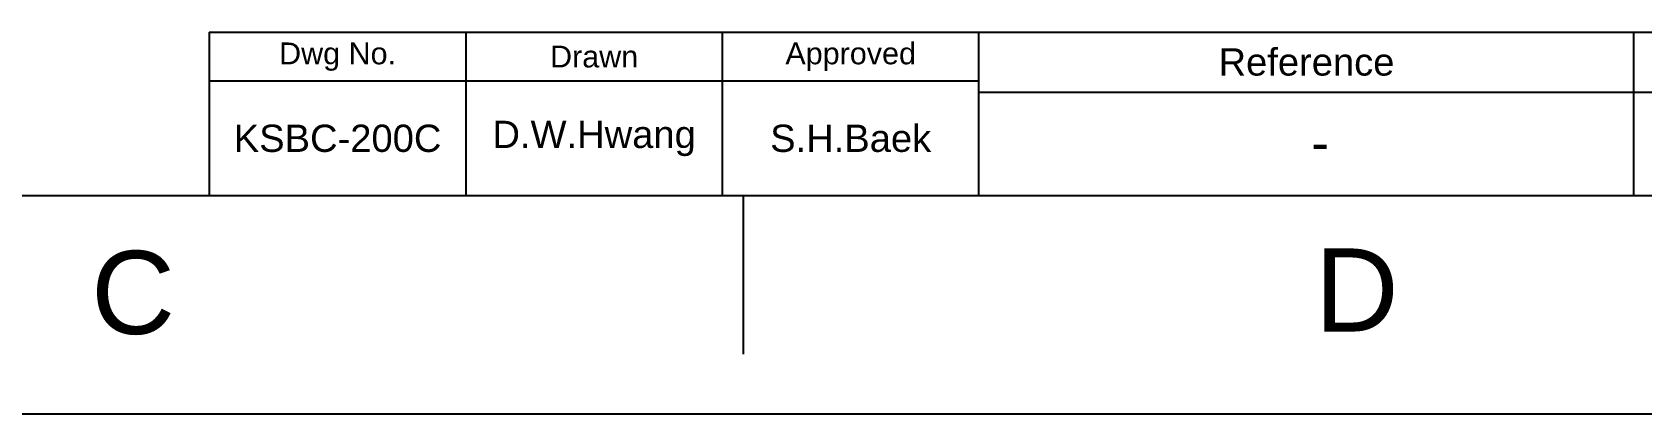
# Model space of a CAD drawing. Header units: millimetres. Extents: x 6330 to 7158, y 1153 to 2324.
# Drawn here: x 6730.6 to 6936.2, y 1152.9 to 1201.7 of the extents above; entities that cross this region are included whole.
import ezdxf

# ---------------------------------------------------------------- set-up
doc = ezdxf.new("R2010")
doc.units = ezdxf.units.MM
doc.layers.add('TEXT', color=2, linetype='Continuous')
doc.styles.get("Standard").update_dxf_attribs({"font": 'arial.ttf'})

msp = doc.modelspace()

# ---------------------------------------------------------------- linework, layer by layer
for p, q in [((6753.24, 1201.72), (7130.44, 1201.72)), ((6753.24, 1201.72), (6753.24, 1180.8)), ((6786.01, 1201.72), (6786.01, 1180.8)), ((6818.78, 1180.8), (6818.78, 1201.72)), ((6851.55, 1180.8), (6851.55, 1201.72)), ((6935.22, 1180.8), (6935.22, 1201.72)), ((6935.22, 1180.8), (6935.22, 1201.72)), ((6935.22, 1180.8), (6935.22, 1201.72)), ((6851.55, 1195.44), (6753.24, 1195.44)), ((6851.55, 1194.05), (7046.78, 1194.05))]:
    msp.add_line(p, q)
at = {"linetype": 'Continuous'}
msp.add_line((7130.44, 1180.8), (6357.92, 1180.8), dxfattribs=at)
at = {"color": 7, "linetype": 'Continuous'}
for p, q in [((6821.44, 1180.8), (6821.44, 1160.53)), ((6330.03, 1152.91), (7158.33, 1152.91))]:
    msp.add_line(p, q, dxfattribs=at)
at = {"layer": 'TEXT'}
msp.add_point((6818.78, 1195.44), dxfattribs=at)

# ---------------------------------------------------------------- texts
at = {"char_height": 10.63, "attachment_point": 5}
for s, insert in [('D', (6899.81, 1168.75)), ('C', (6743.51, 1168.36))]:
    msp.add_mtext_dynamic_manual_height_columns(s, width=13.9445, gutter_width=17.43, heights=[0], dxfattribs=dict(at, insert=insert))
at = {"layer": 'TEXT', "attachment_point": 5}
for s, width, insert, char_height in [('Dwg No.', 32.7696, (6769.63, 1198.58), 2.789), ('Drawn', 32.7696, (6802.4, 1198.58), 2.789), ('Approved', 32.7696, (6835.17, 1198.58), 2.789), ('Reference', 83.6671, (6893.39, 1197.88), 3.486), ('KSBC-200C', 32.7696, (6769.63, 1188.12), 3.486), ('D.W.Hwang', 32.7696, (6802.4, 1188.12), 3.486), ('S.H.Baek', 32.7696, (6835.17, 1188.12), 3.486), ('-', 83.6671, (6895.13, 1187.61), 4.88)]:
    msp.add_mtext_dynamic_manual_height_columns(s, width=width, gutter_width=17.43, heights=[0], dxfattribs=dict(at, insert=insert, char_height=char_height))

doc.saveas('drawing.dxf')
